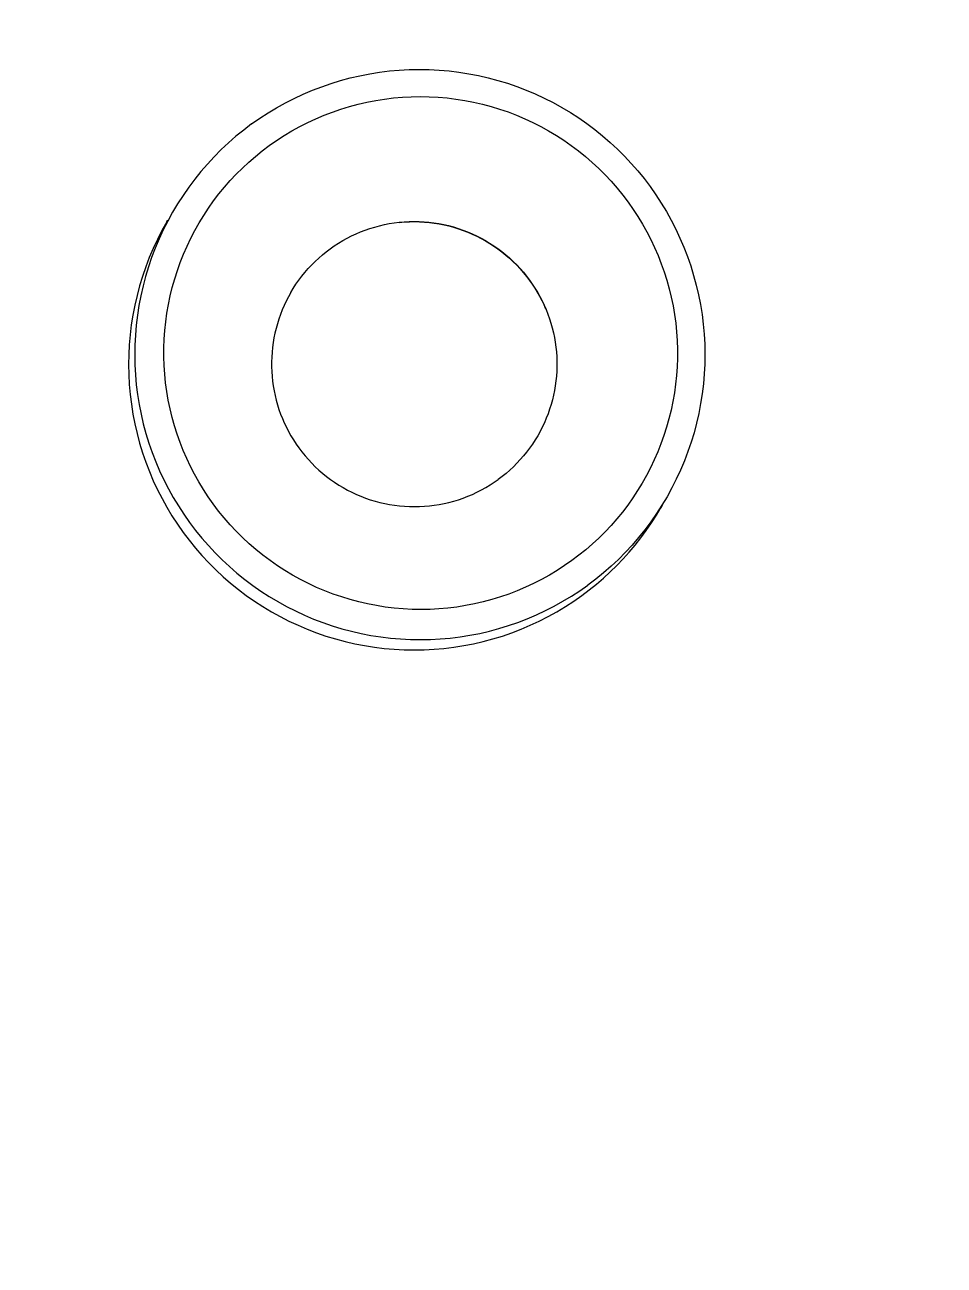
# Model space of a CAD drawing. Header units: inches. Extents: x 214 to 477, y -11 to 187.
# Drawn here: x 257.038 to 257.672, y 109.488 to 110.343 of the extents above; entities that cross this region are included whole.
import ezdxf

# ---------------------------------------------------------------- set-up
doc = ezdxf.new("R2010")
doc.units = ezdxf.units.IN
doc.layers.add('ZANO_R', color=7, linetype='Continuous', lineweight=0)
doc.layers.add('ZANO_W', color=1, linetype='Continuous', lineweight=0)
doc.styles.get("Standard").update_dxf_attribs({"font": 'arial.ttf'})
doc.dimstyles.new('amerykanie', dxfattribs={"dimtxt": 50, "dimasz": 50, "dimexe": 0.5, "dimexo": 0.5, "dimgap": 1, "dimtad": 1, "dimdec": 0, "dimzin": 0, "dimlunit": 5, "dimtxsty": 'Standard', "dimcen": 0.09, "dimclrd": 1, "dimclre": 1, "dimclrt": 1, "dimazin": 0, "dimtfac": 1, "dimtdec": 0, "dimtmove": 0, "dimatfit": 3, "dimfxl": 1, "dimtzin": 0, "dimarcsym": 1})

# ---------------------------------------------------------------- blocks, each defined once
blk = doc.blocks.new('*D356')
at = {"layer": 'ZANO_W', "color": 1, "lineweight": -2}
for p, q in [((257.80613, 121.28309), (221.28652, 121.28309)), ((221.78652, 120.28309), (221.78652, 73.70922)), ((255.2916, 72.70922), (221.28652, 72.70922))]:
    blk.add_line(p, q, dxfattribs=at)
at = {"layer": 'ZANO_W', "color": 1}
for points in [[(221.95318, 120.28309), (221.61985, 120.28309), (221.78652, 121.28309)], [(221.61985, 73.70922), (221.95318, 73.70922), (221.78652, 72.70922)]]:
    blk.add_solid(points, dxfattribs=at)
at = {"layer": 'ZANO_W', "color": 1, "insert": (220.0262, 96.99615), "char_height": 2.4375, "attachment_point": 5, "rotation": 90}
blk.add_mtext('48 9/16', dxfattribs=at)

msp = doc.modelspace()

# ---------------------------------------------------------------- linework, layer by layer
at = {"layer": 'ZANO_R'}
for p, q in [((257.29637, 110.31191), (257.30323, 110.31227)), ((257.30323, 110.31227), (257.31009, 110.3124)), ((257.31009, 110.3124), (257.31695, 110.31229)), ((257.31695, 110.31229), (257.32381, 110.31194)), ((257.24933, 110.30272), (257.25589, 110.30473)), ((257.25589, 110.30473), (257.26252, 110.30651)), ((257.26252, 110.30651), (257.26921, 110.30806)), ((257.26921, 110.30806), (257.27595, 110.30938)), ((257.27595, 110.30938), (257.28272, 110.31046)), ((257.28272, 110.31046), (257.28954, 110.3113)), ((257.28954, 110.3113), (257.29637, 110.31191)), ((257.32381, 110.31194), (257.33064, 110.31134)), ((257.33064, 110.31134), (257.33746, 110.31052)), ((257.33746, 110.31052), (257.34424, 110.30945)), ((257.34424, 110.30945), (257.35098, 110.30815)), ((257.35098, 110.30815), (257.35767, 110.30661)), ((257.35767, 110.30661), (257.3643, 110.30485)), ((257.3643, 110.30485), (257.37087, 110.30285)), ((257.2239, 110.29242), (257.23012, 110.29532)), ((257.23012, 110.29532), (257.23644, 110.29801)), ((257.23644, 110.29801), (257.24284, 110.30048)), ((257.24284, 110.30048), (257.24933, 110.30272)), ((257.37087, 110.30285), (257.37736, 110.30062)), ((257.37736, 110.30062), (257.38377, 110.29817)), ((257.38377, 110.29817), (257.39009, 110.2955)), ((257.39009, 110.2955), (257.39632, 110.29261)), ((257.21179, 110.28597), (257.21779, 110.2893)), ((257.21779, 110.2893), (257.2239, 110.29242)), ((257.2561, 110.28501), (257.26201, 110.28682)), ((257.26201, 110.28682), (257.26798, 110.28842)), ((257.26798, 110.28842), (257.274, 110.28981)), ((257.274, 110.28981), (257.28007, 110.29099)), ((257.28007, 110.29099), (257.28617, 110.29196)), ((257.28617, 110.29196), (257.29231, 110.29271)), ((257.29231, 110.29271), (257.29846, 110.29325)), ((257.29846, 110.29325), (257.30464, 110.29358)), ((257.30464, 110.29358), (257.31082, 110.29369)), ((257.31082, 110.29369), (257.317, 110.29358)), ((257.317, 110.29358), (257.32317, 110.29326)), ((257.32317, 110.29326), (257.32933, 110.29273)), ((257.32933, 110.29273), (257.33546, 110.29198)), ((257.33546, 110.29198), (257.34157, 110.29101)), ((257.34157, 110.29101), (257.34763, 110.28984)), ((257.34763, 110.28984), (257.35366, 110.28845)), ((257.35366, 110.28845), (257.35963, 110.28685)), ((257.35963, 110.28685), (257.36554, 110.28505)), ((257.39632, 110.29261), (257.40244, 110.2895)), ((257.40244, 110.2895), (257.40844, 110.28618)), ((257.19454, 110.27475), (257.20016, 110.27869)), ((257.20016, 110.27869), (257.20591, 110.28243)), ((257.20591, 110.28243), (257.21179, 110.28597)), ((257.23319, 110.27576), (257.23879, 110.27837)), ((257.23879, 110.27837), (257.24448, 110.28079)), ((257.24448, 110.28079), (257.25025, 110.283)), ((257.25025, 110.283), (257.2561, 110.28501)), ((257.36554, 110.28505), (257.37139, 110.28304)), ((257.37139, 110.28304), (257.37716, 110.28083)), ((257.37716, 110.28083), (257.38285, 110.27842)), ((257.38285, 110.27842), (257.38845, 110.27582)), ((257.40844, 110.28618), (257.41433, 110.28265)), ((257.41433, 110.28265), (257.42009, 110.27893)), ((257.42009, 110.27893), (257.42572, 110.275)), ((257.18907, 110.2706), (257.18375, 110.26626)), ((257.19454, 110.27475), (257.18907, 110.2706)), ((257.21698, 110.26678), (257.22227, 110.26996)), ((257.22227, 110.26996), (257.22768, 110.27296)), ((257.22768, 110.27296), (257.23319, 110.27576)), ((257.38845, 110.27582), (257.39396, 110.27302)), ((257.39396, 110.27302), (257.39937, 110.27002)), ((257.39937, 110.27002), (257.40467, 110.26685)), ((257.42572, 110.275), (257.43121, 110.27088)), ((257.43121, 110.27088), (257.43655, 110.26656)), ((257.17858, 110.26174), (257.17357, 110.25705)), ((257.18375, 110.26626), (257.17858, 110.26174)), ((257.20673, 110.25987), (257.21179, 110.26342)), ((257.21179, 110.26342), (257.21698, 110.26678)), ((257.40467, 110.26685), (257.40986, 110.26348)), ((257.40986, 110.26348), (257.41493, 110.25995)), ((257.43655, 110.26656), (257.44174, 110.26207)), ((257.44174, 110.26207), (257.44677, 110.2574)), ((257.17357, 110.25705), (257.16873, 110.25218)), ((257.19264, 110.24847), (257.19721, 110.25243)), ((257.19721, 110.25243), (257.2019, 110.25623)), ((257.2019, 110.25623), (257.20673, 110.25987)), ((257.41493, 110.25995), (257.41987, 110.25623)), ((257.41987, 110.25623), (257.42468, 110.25235)), ((257.42468, 110.25235), (257.42935, 110.2483)), ((257.44677, 110.2574), (257.45163, 110.25255)), ((257.45163, 110.25255), (257.45632, 110.24754)), ((257.16407, 110.24715), (257.15958, 110.24195)), ((257.16873, 110.25218), (257.16407, 110.24715)), ((257.18394, 110.2401), (257.18822, 110.24436)), ((257.18822, 110.24436), (257.19264, 110.24847)), ((257.42935, 110.2483), (257.43387, 110.24409)), ((257.43387, 110.24409), (257.43825, 110.23972)), ((257.45632, 110.24754), (257.46083, 110.24237)), ((257.15527, 110.23661), (257.15116, 110.23111)), ((257.15958, 110.24195), (257.15527, 110.23661)), ((257.17582, 110.23115), (257.1798, 110.23569)), ((257.1798, 110.23569), (257.18394, 110.2401)), ((257.43825, 110.23972), (257.44247, 110.23521)), ((257.44247, 110.23521), (257.44653, 110.23055)), ((257.46083, 110.24237), (257.46516, 110.23704)), ((257.46516, 110.23704), (257.4693, 110.23157)), ((257.15116, 110.23111), (257.14724, 110.22548)), ((257.172, 110.22647), (257.17582, 110.23115)), ((257.44653, 110.23055), (257.45043, 110.22575)), ((257.4693, 110.23157), (257.47325, 110.22595)), ((257.14352, 110.21971), (257.14, 110.21382)), ((257.14724, 110.22548), (257.14352, 110.21971)), ((257.16484, 110.21674), (257.16834, 110.22167)), ((257.16834, 110.22167), (257.172, 110.22647)), ((257.45043, 110.22575), (257.45416, 110.22082)), ((257.45416, 110.22082), (257.45764, 110.21588)), ((257.47325, 110.22595), (257.477, 110.2202)), ((257.477, 110.2202), (257.48054, 110.21433)), ((257.14, 110.21382), (257.13669, 110.20781)), ((257.15837, 110.20654), (257.16152, 110.21169)), ((257.16152, 110.21169), (257.16484, 110.21674)), ((257.45764, 110.21588), (257.46095, 110.21083)), ((257.46095, 110.21083), (257.46408, 110.20566)), ((257.48054, 110.21433), (257.48388, 110.20833)), ((257.13267, 110.20123), (257.12956, 110.1951)), ((257.13359, 110.20169), (257.1307, 110.19546)), ((257.136, 110.20724), (257.13267, 110.20123)), ((257.13669, 110.20781), (257.13359, 110.20169)), ((257.136, 110.20724), (257.13665, 110.20835)), ((257.1526, 110.19592), (257.15539, 110.20128)), ((257.15539, 110.20128), (257.15837, 110.20654)), ((257.26971, 110.20033), (257.27291, 110.20156)), ((257.27291, 110.20156), (257.27616, 110.20268)), ((257.27616, 110.20268), (257.27944, 110.20368)), ((257.27944, 110.20368), (257.28275, 110.20457)), ((257.28275, 110.20457), (257.2861, 110.20535)), ((257.2861, 110.20535), (257.28947, 110.20601)), ((257.28947, 110.20601), (257.29286, 110.20655)), ((257.29286, 110.20655), (257.29626, 110.20697)), ((257.29626, 110.20697), (257.29968, 110.20727)), ((257.29659, 110.20689), (257.3, 110.20717)), ((257.29968, 110.20727), (257.30311, 110.20745)), ((257.3, 110.20717), (257.30342, 110.20733)), ((257.30311, 110.20745), (257.30654, 110.20752)), ((257.30342, 110.20733), (257.30684, 110.20738)), ((257.30654, 110.20752), (257.30997, 110.20746)), ((257.30684, 110.20738), (257.31026, 110.20731)), ((257.30997, 110.20746), (257.3134, 110.20729)), ((257.31026, 110.20731), (257.31367, 110.20712)), ((257.3134, 110.20729), (257.31682, 110.20699)), ((257.31367, 110.20712), (257.31708, 110.20681)), ((257.31682, 110.20699), (257.32023, 110.20658)), ((257.31708, 110.20681), (257.32048, 110.20638)), ((257.32023, 110.20658), (257.32362, 110.20604)), ((257.32048, 110.20638), (257.32385, 110.20584)), ((257.32362, 110.20604), (257.32699, 110.20539)), ((257.32385, 110.20584), (257.32721, 110.20518)), ((257.32699, 110.20539), (257.33034, 110.20462)), ((257.32721, 110.20518), (257.33054, 110.2044)), ((257.33034, 110.20462), (257.33365, 110.20374)), ((257.33054, 110.2044), (257.33384, 110.20351)), ((257.33365, 110.20374), (257.33694, 110.20274)), ((257.33384, 110.20351), (257.33711, 110.2025)), ((257.33694, 110.20274), (257.34018, 110.20163)), ((257.33711, 110.2025), (257.34034, 110.20138)), ((257.34018, 110.20163), (257.34339, 110.2004)), ((257.34034, 110.20138), (257.34354, 110.20015)), ((257.46408, 110.20566), (257.46704, 110.20039)), ((257.48388, 110.20833), (257.48701, 110.20222)), ((257.48701, 110.20222), (257.48992, 110.19601)), ((257.12956, 110.1951), (257.12665, 110.18887)), ((257.1307, 110.19546), (257.12804, 110.18913)), ((257.15, 110.19047), (257.1526, 110.19592)), ((257.25156, 110.19066), (257.25444, 110.19253)), ((257.25444, 110.19253), (257.25738, 110.1943)), ((257.25738, 110.1943), (257.26038, 110.19597)), ((257.26038, 110.19597), (257.26344, 110.19753)), ((257.26344, 110.19753), (257.26655, 110.19898)), ((257.26655, 110.19898), (257.26971, 110.20033)), ((257.34339, 110.2004), (257.34655, 110.19906)), ((257.34354, 110.20015), (257.34668, 110.19881)), ((257.34655, 110.19906), (257.34966, 110.19762)), ((257.34668, 110.19881), (257.34978, 110.19736)), ((257.34966, 110.19762), (257.35272, 110.19606)), ((257.34978, 110.19736), (257.35283, 110.19581)), ((257.35272, 110.19606), (257.35573, 110.1944)), ((257.35283, 110.19581), (257.35582, 110.19415)), ((257.35573, 110.1944), (257.35867, 110.19264)), ((257.35582, 110.19415), (257.35875, 110.19238)), ((257.35867, 110.19264), (257.36156, 110.19077)), ((257.46704, 110.20039), (257.46981, 110.19503)), ((257.46981, 110.19503), (257.4724, 110.18957)), ((257.48992, 110.19601), (257.49262, 110.18969)), ((257.12665, 110.18887), (257.12397, 110.18255)), ((257.12804, 110.18913), (257.12559, 110.18272)), ((257.14535, 110.17932), (257.14758, 110.18493)), ((257.14758, 110.18493), (257.15, 110.19047)), ((257.24078, 110.18224), (257.24336, 110.18448)), ((257.24336, 110.18448), (257.24602, 110.18663)), ((257.24602, 110.18663), (257.24875, 110.18869)), ((257.24875, 110.18869), (257.25156, 110.19066)), ((257.35875, 110.19238), (257.36162, 110.19052)), ((257.36156, 110.19077), (257.36437, 110.18881)), ((257.36162, 110.19052), (257.36442, 110.18856)), ((257.36437, 110.18881), (257.36712, 110.18675)), ((257.36442, 110.18856), (257.36715, 110.1865)), ((257.36712, 110.18675), (257.36979, 110.18459)), ((257.36715, 110.1865), (257.36981, 110.18435)), ((257.36979, 110.18459), (257.37238, 110.18234)), ((257.36981, 110.18435), (257.37239, 110.1821)), ((257.4724, 110.18957), (257.4748, 110.18403)), ((257.4748, 110.18403), (257.47701, 110.1784)), ((257.49262, 110.18969), (257.49509, 110.18329)), ((257.12151, 110.17613), (257.11928, 110.16963)), ((257.12338, 110.17622), (257.12139, 110.16965)), ((257.12397, 110.18255), (257.12151, 110.17613)), ((257.12559, 110.18272), (257.12338, 110.17622)), ((257.14332, 110.17363), (257.14535, 110.17932)), ((257.23353, 110.17499), (257.23586, 110.17749)), ((257.23586, 110.17749), (257.23828, 110.17991)), ((257.23828, 110.17991), (257.24078, 110.18224)), ((257.37238, 110.18234), (257.3749, 110.18001)), ((257.37239, 110.1821), (257.3749, 110.17977)), ((257.3749, 110.18001), (257.37733, 110.17758)), ((257.3749, 110.17977), (257.37732, 110.17736)), ((257.37732, 110.17736), (257.37965, 110.17486)), ((257.37733, 110.17758), (257.37967, 110.17508)), ((257.47701, 110.1784), (257.47903, 110.17271)), ((257.49509, 110.18329), (257.49734, 110.17681)), ((257.49734, 110.17681), (257.49936, 110.17025)), ((257.11928, 110.16963), (257.11727, 110.16306)), ((257.12139, 110.16965), (257.11963, 110.16302)), ((257.13984, 110.16206), (257.14148, 110.16787)), ((257.14148, 110.16787), (257.14332, 110.17363)), ((257.22511, 110.16422), (257.22707, 110.16702)), ((257.22707, 110.16702), (257.22913, 110.16975)), ((257.22913, 110.16975), (257.23129, 110.17241)), ((257.23129, 110.17241), (257.23353, 110.17499)), ((257.37965, 110.17486), (257.3819, 110.17228)), ((257.37967, 110.17508), (257.38193, 110.17249)), ((257.3819, 110.17228), (257.38406, 110.16962)), ((257.38193, 110.17249), (257.38409, 110.16983)), ((257.38406, 110.16962), (257.38612, 110.1669)), ((257.38409, 110.16983), (257.38616, 110.16709)), ((257.38612, 110.1669), (257.38799, 110.16425)), ((257.38616, 110.16709), (257.38809, 110.16436)), ((257.47903, 110.17271), (257.48085, 110.16695)), ((257.48085, 110.16695), (257.48248, 110.16113)), ((257.49936, 110.17025), (257.50115, 110.16362)), ((257.11727, 110.16306), (257.1155, 110.15642)), ((257.11963, 110.16302), (257.1181, 110.15633)), ((257.1384, 110.15619), (257.13984, 110.16206)), ((257.22148, 110.15843), (257.21985, 110.15551)), ((257.22148, 110.15843), (257.22324, 110.16136)), ((257.22324, 110.16136), (257.22511, 110.16422)), ((257.38799, 110.16425), (257.38976, 110.16154)), ((257.38809, 110.16436), (257.38992, 110.16156)), ((257.38976, 110.16154), (257.39145, 110.15877)), ((257.38992, 110.16156), (257.39165, 110.1587)), ((257.39145, 110.15877), (257.39305, 110.15595)), ((257.39165, 110.1587), (257.39329, 110.15578)), ((257.48248, 110.16113), (257.4839, 110.15526)), ((257.50115, 110.16362), (257.50271, 110.15694)), ((257.11395, 110.14973), (257.11264, 110.14298)), ((257.1155, 110.15642), (257.11395, 110.14973)), ((257.1181, 110.15633), (257.11681, 110.14959)), ((257.13612, 110.14433), (257.13716, 110.15028)), ((257.13716, 110.15028), (257.1384, 110.15619)), ((257.21833, 110.15254), (257.21691, 110.14952)), ((257.21985, 110.15551), (257.21833, 110.15254)), ((257.39305, 110.15595), (257.39455, 110.15308)), ((257.39329, 110.15578), (257.39483, 110.15281)), ((257.39455, 110.15308), (257.39596, 110.15016)), ((257.39483, 110.15281), (257.39626, 110.14979)), ((257.39596, 110.15016), (257.39727, 110.1472)), ((257.39626, 110.14979), (257.39759, 110.14672)), ((257.4839, 110.15526), (257.48512, 110.14934)), ((257.50271, 110.15694), (257.50403, 110.1502)), ((257.50403, 110.1502), (257.50512, 110.14342)), ((257.11264, 110.14298), (257.11157, 110.13619)), ((257.11575, 110.14281), (257.11493, 110.13599)), ((257.11681, 110.14959), (257.11575, 110.14281)), ((257.13529, 110.13834), (257.13612, 110.14433)), ((257.21438, 110.14335), (257.21327, 110.1402)), ((257.21559, 110.14646), (257.21438, 110.14335)), ((257.21691, 110.14952), (257.21559, 110.14646)), ((257.39759, 110.14672), (257.39882, 110.14361)), ((257.39882, 110.14361), (257.39994, 110.14046)), ((257.48512, 110.14934), (257.48614, 110.14339)), ((257.48614, 110.14339), (257.48696, 110.1374)), ((257.50512, 110.14342), (257.50597, 110.13661)), ((257.11157, 110.13619), (257.11074, 110.12937)), ((257.11493, 110.13599), (257.11435, 110.12915)), ((257.13466, 110.13233), (257.13529, 110.13834)), ((257.21139, 110.13379), (257.21061, 110.13055)), ((257.21227, 110.13701), (257.21139, 110.13379)), ((257.21327, 110.1402), (257.21227, 110.13701)), ((257.39994, 110.14046), (257.40095, 110.13727)), ((257.40095, 110.13727), (257.40185, 110.13405)), ((257.40185, 110.13405), (257.40264, 110.1308)), ((257.48696, 110.1374), (257.48757, 110.13139)), ((257.50597, 110.13661), (257.50659, 110.12978)), ((257.11074, 110.12937), (257.11014, 110.12253)), ((257.11435, 110.12915), (257.114, 110.1223)), ((257.13403, 110.12027), (257.13424, 110.12631)), ((257.13424, 110.12631), (257.13466, 110.13233)), ((257.20938, 110.12399), (257.20893, 110.12068)), ((257.20994, 110.12728), (257.20938, 110.12399)), ((257.21061, 110.13055), (257.20994, 110.12728)), ((257.40264, 110.1308), (257.40333, 110.12753)), ((257.40333, 110.12753), (257.4039, 110.12423)), ((257.4039, 110.12423), (257.40435, 110.12092)), ((257.48757, 110.13139), (257.48797, 110.12536)), ((257.48797, 110.12536), (257.48817, 110.11932)), ((257.50659, 110.12978), (257.50696, 110.12292)), ((257.10978, 110.11566), (257.10967, 110.10879)), ((257.11014, 110.12253), (257.10978, 110.11566)), ((257.114, 110.1223), (257.1139, 110.11543)), ((257.1139, 110.11543), (257.11404, 110.10857)), ((257.13402, 110.11423), (257.13403, 110.12027)), ((257.2086, 110.11736), (257.20838, 110.11403)), ((257.20893, 110.12068), (257.2086, 110.11736)), ((257.40435, 110.12092), (257.4047, 110.1176)), ((257.4047, 110.1176), (257.40493, 110.11426)), ((257.48817, 110.11932), (257.48816, 110.11328)), ((257.50696, 110.12292), (257.5071, 110.11606)), ((257.5071, 110.11606), (257.50699, 110.1092)), ((257.10967, 110.10879), (257.10979, 110.10192)), ((257.11404, 110.10857), (257.11441, 110.10172)), ((257.13422, 110.10819), (257.13402, 110.11423)), ((257.13462, 110.10216), (257.13422, 110.10819)), ((257.20838, 110.11403), (257.20827, 110.11069)), ((257.20827, 110.11069), (257.20828, 110.10735)), ((257.20828, 110.10735), (257.2084, 110.10401)), ((257.40493, 110.11426), (257.40505, 110.11092)), ((257.40506, 110.10757), (257.40495, 110.10423)), ((257.40505, 110.11092), (257.40506, 110.10757)), ((257.48794, 110.10724), (257.48752, 110.10122)), ((257.48816, 110.11328), (257.48794, 110.10724)), ((257.50699, 110.1092), (257.50665, 110.10234)), ((257.10979, 110.10192), (257.11015, 110.09506)), ((257.11441, 110.10172), (257.11502, 110.09488)), ((257.13523, 110.09615), (257.13462, 110.10216)), ((257.2084, 110.10401), (257.20863, 110.10068)), ((257.20863, 110.10068), (257.20898, 110.09736)), ((257.40473, 110.10089), (257.40439, 110.09757)), ((257.40495, 110.10423), (257.40473, 110.10089)), ((257.48752, 110.10122), (257.48689, 110.09521)), ((257.50665, 110.10234), (257.50607, 110.0955)), ((257.11015, 110.09506), (257.11075, 110.08822)), ((257.11502, 110.09488), (257.11588, 110.08807)), ((257.13604, 110.09016), (257.13523, 110.09615)), ((257.13706, 110.08421), (257.13604, 110.09016)), ((257.20898, 110.09736), (257.20944, 110.09406)), ((257.20944, 110.09406), (257.21001, 110.09077)), ((257.21001, 110.09077), (257.21069, 110.0875)), ((257.40338, 110.09096), (257.40271, 110.08768)), ((257.40394, 110.09425), (257.40338, 110.09096)), ((257.40439, 110.09757), (257.40394, 110.09425)), ((257.48689, 110.09521), (257.48606, 110.08922)), ((257.50607, 110.0955), (257.50525, 110.08869)), ((257.11075, 110.08822), (257.11159, 110.0814)), ((257.11159, 110.0814), (257.11267, 110.07461)), ((257.11588, 110.08807), (257.11696, 110.08129)), ((257.11696, 110.08129), (257.11829, 110.07456)), ((257.13829, 110.07829), (257.13706, 110.08421)), ((257.21069, 110.0875), (257.21149, 110.08426)), ((257.21149, 110.08426), (257.21239, 110.08105)), ((257.40104, 110.08121), (257.40003, 110.07802)), ((257.40193, 110.08443), (257.40104, 110.08121)), ((257.40271, 110.08768), (257.40193, 110.08443)), ((257.48502, 110.08327), (257.48379, 110.07736)), ((257.48606, 110.08922), (257.48502, 110.08327)), ((257.50419, 110.08191), (257.5029, 110.07517)), ((257.50525, 110.08869), (257.50419, 110.08191)), ((257.11267, 110.07461), (257.11398, 110.06786)), ((257.11829, 110.07456), (257.11985, 110.06788)), ((257.13971, 110.07242), (257.13829, 110.07829)), ((257.21239, 110.08105), (257.2134, 110.07786)), ((257.2134, 110.07786), (257.21452, 110.07472)), ((257.21452, 110.07472), (257.21575, 110.07161)), ((257.39892, 110.07486), (257.39771, 110.07175)), ((257.40003, 110.07802), (257.39892, 110.07486)), ((257.48379, 110.07736), (257.48234, 110.07149)), ((257.5029, 110.07517), (257.50137, 110.06848)), ((257.11398, 110.06786), (257.11553, 110.06117)), ((257.11985, 110.06788), (257.12164, 110.06125)), ((257.14133, 110.0666), (257.13971, 110.07242)), ((257.14315, 110.06084), (257.14133, 110.0666)), ((257.21575, 110.07161), (257.21708, 110.06855)), ((257.21708, 110.06855), (257.21851, 110.06554)), ((257.21851, 110.06554), (257.22004, 110.06257)), ((257.39496, 110.06565), (257.39343, 110.06267)), ((257.39639, 110.06867), (257.39496, 110.06565)), ((257.39771, 110.07175), (257.39639, 110.06867)), ((257.4807, 110.06568), (257.47887, 110.05992)), ((257.48234, 110.07149), (257.4807, 110.06568)), ((257.50137, 110.06848), (257.49961, 110.06184)), ((257.11553, 110.06117), (257.11731, 110.05453)), ((257.12164, 110.06125), (257.12366, 110.05469)), ((257.14517, 110.05515), (257.14315, 110.06084)), ((257.22004, 110.06257), (257.22168, 110.05966)), ((257.22168, 110.05966), (257.22341, 110.05681)), ((257.22341, 110.05681), (257.22524, 110.05402)), ((257.39005, 110.05683), (257.38819, 110.05398)), ((257.39181, 110.05975), (257.39005, 110.05683)), ((257.39343, 110.06267), (257.39181, 110.05975)), ((257.47887, 110.05992), (257.47683, 110.05423)), ((257.49961, 110.06184), (257.49762, 110.05527)), ((257.11731, 110.05453), (257.11932, 110.04796)), ((257.11932, 110.04796), (257.12156, 110.04147)), ((257.12366, 110.05469), (257.12591, 110.0482)), ((257.12591, 110.0482), (257.12838, 110.0418)), ((257.14738, 110.04952), (257.14517, 110.05515)), ((257.14978, 110.04398), (257.14738, 110.04952)), ((257.22524, 110.05402), (257.22716, 110.05129)), ((257.22716, 110.05129), (257.22923, 110.04855)), ((257.22923, 110.04855), (257.2314, 110.04588)), ((257.38418, 110.04847), (257.38203, 110.04582)), ((257.38623, 110.05119), (257.38418, 110.04847)), ((257.38819, 110.05398), (257.38623, 110.05119)), ((257.4746, 110.04862), (257.47219, 110.04308)), ((257.47683, 110.05423), (257.4746, 110.04862)), ((257.4954, 110.04878), (257.49296, 110.04236)), ((257.49762, 110.05527), (257.4954, 110.04878)), ((257.12156, 110.04147), (257.12402, 110.03505)), ((257.12838, 110.0418), (257.13107, 110.03549)), ((257.15237, 110.03852), (257.14978, 110.04398)), ((257.15515, 110.03315), (257.15237, 110.03852)), ((257.2314, 110.04588), (257.23365, 110.0433)), ((257.23365, 110.0433), (257.236, 110.04079)), ((257.236, 110.04079), (257.23843, 110.03836)), ((257.37747, 110.04076), (257.37506, 110.03835)), ((257.37979, 110.04325), (257.37747, 110.04076)), ((257.38203, 110.04582), (257.37979, 110.04325)), ((257.47219, 110.04308), (257.46958, 110.03763)), ((257.49296, 110.04236), (257.49029, 110.03604)), ((257.12402, 110.03505), (257.12671, 110.02873)), ((257.13107, 110.03549), (257.13399, 110.02927)), ((257.1581, 110.02789), (257.15515, 110.03315)), ((257.23843, 110.03836), (257.24094, 110.03602)), ((257.24094, 110.03602), (257.24354, 110.03377)), ((257.24354, 110.03377), (257.24621, 110.03162)), ((257.24621, 110.03162), (257.24896, 110.02955)), ((257.36734, 110.03164), (257.36462, 110.02959)), ((257.36999, 110.03379), (257.36734, 110.03164)), ((257.37256, 110.03603), (257.36999, 110.03379)), ((257.37506, 110.03835), (257.37256, 110.03603)), ((257.46679, 110.03227), (257.46382, 110.02701)), ((257.46958, 110.03763), (257.46679, 110.03227)), ((257.49029, 110.03604), (257.48741, 110.02981)), ((257.12671, 110.02873), (257.12962, 110.0225)), ((257.12962, 110.0225), (257.13274, 110.01638)), ((257.13399, 110.02927), (257.13711, 110.02317)), ((257.13711, 110.02317), (257.14045, 110.01717)), ((257.16124, 110.02272), (257.1581, 110.02789)), ((257.16455, 110.01767), (257.16124, 110.02272)), ((257.24896, 110.02955), (257.25177, 110.02759)), ((257.25177, 110.02759), (257.25465, 110.02572)), ((257.25465, 110.02572), (257.2576, 110.02395)), ((257.2576, 110.02395), (257.2606, 110.02229)), ((257.2606, 110.02229), (257.26366, 110.02074)), ((257.34992, 110.02077), (257.35298, 110.02232)), ((257.35298, 110.02232), (257.35599, 110.02399)), ((257.35599, 110.02399), (257.35893, 110.02576)), ((257.35893, 110.02576), (257.36181, 110.02762)), ((257.36181, 110.02762), (257.36462, 110.02959)), ((257.46067, 110.02186), (257.45734, 110.01681)), ((257.46382, 110.02701), (257.46067, 110.02186)), ((257.48431, 110.02369), (257.481, 110.01767)), ((257.48741, 110.02981), (257.48431, 110.02369)), ((257.13274, 110.01638), (257.13607, 110.01037)), ((257.14045, 110.01717), (257.144, 110.01129)), ((257.16803, 110.01273), (257.16455, 110.01767)), ((257.26366, 110.02074), (257.26678, 110.01929)), ((257.26678, 110.01929), (257.26994, 110.01795)), ((257.26994, 110.01795), (257.27314, 110.01672)), ((257.27314, 110.01672), (257.27639, 110.0156)), ((257.27639, 110.0156), (257.27968, 110.0146)), ((257.27968, 110.0146), (257.28299, 110.01372)), ((257.28299, 110.01372), (257.28634, 110.01295)), ((257.28634, 110.01295), (257.28971, 110.01229)), ((257.32388, 110.0123), (257.32725, 110.01296)), ((257.32725, 110.01296), (257.33059, 110.01373)), ((257.33059, 110.01373), (257.33391, 110.01462)), ((257.33391, 110.01462), (257.3372, 110.01563)), ((257.3372, 110.01563), (257.34044, 110.01674)), ((257.34044, 110.01674), (257.34365, 110.01797)), ((257.34365, 110.01797), (257.34681, 110.01931)), ((257.34681, 110.01931), (257.34992, 110.02077)), ((257.45734, 110.01681), (257.45385, 110.01188)), ((257.481, 110.01767), (257.47748, 110.01178)), ((257.13607, 110.01037), (257.13961, 110.00448)), ((257.13961, 110.00448), (257.14336, 109.99872)), ((257.144, 110.01129), (257.14775, 110.00554)), ((257.14775, 110.00554), (257.15169, 109.99993)), ((257.17176, 110.0078), (257.16803, 110.01273)), ((257.17565, 110.003), (257.17176, 110.0078)), ((257.28971, 110.01229), (257.2931, 110.01176)), ((257.2931, 110.01176), (257.29651, 110.01134)), ((257.29651, 110.01134), (257.29993, 110.01104)), ((257.29993, 110.01104), (257.30336, 110.01086)), ((257.30336, 110.01086), (257.3068, 110.01081)), ((257.3068, 110.01081), (257.31023, 110.01087)), ((257.31023, 110.01087), (257.31366, 110.01105)), ((257.31366, 110.01105), (257.31708, 110.01135)), ((257.31708, 110.01135), (257.32049, 110.01177)), ((257.32049, 110.01177), (257.32388, 110.0123)), ((257.45019, 110.00708), (257.44636, 110.0024)), ((257.45385, 110.01188), (257.45019, 110.00708)), ((257.47376, 110.00601), (257.46984, 110.00038)), ((257.47029, 109.99962), (257.47371, 110.00495)), ((257.47371, 110.00495), (257.47696, 110.01039)), ((257.47748, 110.01178), (257.47376, 110.00601)), ((257.47771, 110.01169), (257.47667, 110.00988)), ((257.14336, 109.99872), (257.1473, 109.99309)), ((257.15169, 109.99993), (257.15584, 109.99445)), ((257.17971, 109.99834), (257.17565, 110.003)), ((257.18394, 109.99383), (257.17971, 109.99834)), ((257.44238, 109.99785), (257.43825, 109.99345)), ((257.44636, 110.0024), (257.44238, 109.99785)), ((257.46984, 110.00038), (257.46572, 109.99489)), ((257.4667, 109.9944), (257.47029, 109.99962)), ((257.1473, 109.99309), (257.15143, 109.9876)), ((257.15143, 109.9876), (257.15576, 109.98226)), ((257.15584, 109.99445), (257.16016, 109.98913)), ((257.16016, 109.98913), (257.16468, 109.98395)), ((257.18831, 109.98946), (257.18394, 109.99383)), ((257.19284, 109.98525), (257.18831, 109.98946)), ((257.43397, 109.98919), (257.42954, 109.98507)), ((257.43825, 109.99345), (257.43397, 109.98919)), ((257.46142, 109.98954), (257.45693, 109.98435)), ((257.45901, 109.98432), (257.46294, 109.9893)), ((257.46572, 109.99489), (257.46142, 109.98954)), ((257.46294, 109.9893), (257.4667, 109.9944)), ((257.15576, 109.98226), (257.16027, 109.97708)), ((257.16468, 109.98395), (257.16937, 109.97894)), ((257.16937, 109.97894), (257.17423, 109.9741)), ((257.19751, 109.9812), (257.19284, 109.98525)), ((257.20232, 109.97732), (257.19751, 109.9812)), ((257.42498, 109.98112), (257.42028, 109.97731)), ((257.42954, 109.98507), (257.42498, 109.98112)), ((257.45226, 109.97931), (257.44742, 109.97445)), ((257.4507, 109.97476), (257.45493, 109.97947)), ((257.45693, 109.98435), (257.45226, 109.97931)), ((257.45493, 109.97947), (257.45901, 109.98432)), ((257.16027, 109.97708), (257.16496, 109.97205)), ((257.16496, 109.97205), (257.16982, 109.9672)), ((257.17423, 109.9741), (257.17926, 109.96943)), ((257.20726, 109.9736), (257.20232, 109.97732)), ((257.21232, 109.97006), (257.20726, 109.9736)), ((257.21751, 109.9667), (257.21232, 109.97006)), ((257.41039, 109.97013), (257.40521, 109.96677)), ((257.41546, 109.97368), (257.41039, 109.97013)), ((257.42028, 109.97731), (257.41546, 109.97368)), ((257.44178, 109.96575), (257.44631, 109.97018)), ((257.44742, 109.97445), (257.44242, 109.96975)), ((257.44631, 109.97018), (257.4507, 109.97476)), ((257.16982, 109.9672), (257.17484, 109.96251)), ((257.17484, 109.96251), (257.18003, 109.958)), ((257.17926, 109.96943), (257.18444, 109.96493)), ((257.18444, 109.96493), (257.18978, 109.96062)), ((257.22281, 109.96352), (257.21751, 109.9667)), ((257.22822, 109.96053), (257.22281, 109.96352)), ((257.39991, 109.96359), (257.3945, 109.96059)), ((257.40521, 109.96677), (257.39991, 109.96359)), ((257.43725, 109.96523), (257.43193, 109.9609)), ((257.4323, 109.95734), (257.43711, 109.96147)), ((257.43711, 109.96147), (257.44178, 109.96575)), ((257.44242, 109.96975), (257.43725, 109.96523)), ((257.18003, 109.958), (257.18537, 109.95368)), ((257.18537, 109.95368), (257.19086, 109.94955)), ((257.18978, 109.96062), (257.19527, 109.9565)), ((257.19527, 109.9565), (257.2009, 109.95257)), ((257.23373, 109.95773), (257.22822, 109.96053)), ((257.23933, 109.95513), (257.23373, 109.95773)), ((257.24503, 109.95271), (257.23933, 109.95513)), ((257.38339, 109.95518), (257.3777, 109.95276)), ((257.389, 109.95779), (257.38339, 109.95518)), ((257.3945, 109.96059), (257.389, 109.95779)), ((257.42084, 109.95281), (257.42646, 109.95675)), ((257.4223, 109.94956), (257.42736, 109.95337)), ((257.43193, 109.9609), (257.42646, 109.95675)), ((257.42736, 109.95337), (257.4323, 109.95734)), ((257.19086, 109.94955), (257.19649, 109.9456)), ((257.19649, 109.9456), (257.20225, 109.94186)), ((257.2009, 109.95257), (257.20666, 109.94884)), ((257.20666, 109.94884), (257.21255, 109.94531)), ((257.21255, 109.94531), (257.21856, 109.942)), ((257.2508, 109.9505), (257.24503, 109.95271)), ((257.25664, 109.9485), (257.2508, 109.9505)), ((257.26256, 109.94669), (257.25664, 109.9485)), ((257.26853, 109.9451), (257.26256, 109.94669)), ((257.27455, 109.94371), (257.26853, 109.9451)), ((257.35421, 109.94513), (257.34819, 109.94374)), ((257.36018, 109.94673), (257.35421, 109.94513)), ((257.36609, 109.94853), (257.36018, 109.94673)), ((257.37193, 109.95055), (257.36609, 109.94853)), ((257.3777, 109.95276), (257.37193, 109.95055)), ((257.4032, 109.9422), (257.40921, 109.94553)), ((257.40921, 109.94553), (257.41509, 109.94907)), ((257.4109, 109.94188), (257.41667, 109.94562)), ((257.41509, 109.94907), (257.42084, 109.95281)), ((257.41667, 109.94562), (257.4223, 109.94956)), ((257.20225, 109.94186), (257.20814, 109.93833)), ((257.20814, 109.93833), (257.21416, 109.93499)), ((257.21856, 109.942), (257.22468, 109.93889)), ((257.22468, 109.93889), (257.2309, 109.936)), ((257.2309, 109.936), (257.23723, 109.93332)), ((257.28062, 109.94254), (257.27455, 109.94371)), ((257.28672, 109.94157), (257.28062, 109.94254)), ((257.29286, 109.94082), (257.28672, 109.94157)), ((257.29902, 109.94029), (257.29286, 109.94082)), ((257.30519, 109.93996), (257.29902, 109.94029)), ((257.31137, 109.93986), (257.30519, 109.93996)), ((257.31755, 109.93997), (257.31137, 109.93986)), ((257.32372, 109.94029), (257.31755, 109.93997)), ((257.32988, 109.94083), (257.32372, 109.94029)), ((257.33601, 109.94159), (257.32988, 109.94083)), ((257.34212, 109.94256), (257.33601, 109.94159)), ((257.34819, 109.94374), (257.34212, 109.94256)), ((257.38456, 109.93348), (257.39087, 109.93617)), ((257.39087, 109.93617), (257.39709, 109.93908)), ((257.39709, 109.93908), (257.4032, 109.9422)), ((257.399, 109.93501), (257.40501, 109.93834)), ((257.40501, 109.93834), (257.4109, 109.94188)), ((257.21416, 109.93499), (257.22028, 109.93188)), ((257.22028, 109.93188), (257.22651, 109.92897)), ((257.22651, 109.92897), (257.23283, 109.92629)), ((257.23723, 109.93332), (257.24364, 109.93087)), ((257.24364, 109.93087), (257.25013, 109.92865)), ((257.25013, 109.92865), (257.2567, 109.92665)), ((257.3651, 109.92677), (257.37166, 109.92878)), ((257.37166, 109.92878), (257.37815, 109.93102)), ((257.37815, 109.93102), (257.38456, 109.93348)), ((257.38033, 109.9263), (257.38665, 109.92899)), ((257.38665, 109.92899), (257.39288, 109.93189)), ((257.39288, 109.93189), (257.399, 109.93501)), ((257.23283, 109.92629), (257.23925, 109.92383)), ((257.23925, 109.92383), (257.24575, 109.92159)), ((257.24575, 109.92159), (257.25232, 109.91958)), ((257.25232, 109.91958), (257.25895, 109.91781)), ((257.2567, 109.92665), (257.26333, 109.92488)), ((257.26333, 109.92488), (257.27002, 109.92335)), ((257.27002, 109.92335), (257.27676, 109.92204)), ((257.27676, 109.92204), (257.28354, 109.92098)), ((257.28354, 109.92098), (257.29035, 109.92015)), ((257.29035, 109.92015), (257.29719, 109.91956)), ((257.29719, 109.91956), (257.30404, 109.91921)), ((257.30404, 109.91921), (257.31091, 109.9191)), ((257.31091, 109.9191), (257.31777, 109.91922)), ((257.31777, 109.91922), (257.32462, 109.91959)), ((257.32462, 109.91959), (257.33146, 109.9202)), ((257.33146, 109.9202), (257.33827, 109.92104)), ((257.33827, 109.92104), (257.34505, 109.92212)), ((257.34505, 109.92212), (257.35179, 109.92343)), ((257.35179, 109.92343), (257.35847, 109.92499)), ((257.35421, 109.91781), (257.36085, 109.91959)), ((257.35847, 109.92499), (257.3651, 109.92677)), ((257.36085, 109.91959), (257.36742, 109.9216)), ((257.36742, 109.9216), (257.37391, 109.92384)), ((257.37391, 109.92384), (257.38033, 109.9263)), ((257.25895, 109.91781), (257.26565, 109.91626)), ((257.26565, 109.91626), (257.2724, 109.91495)), ((257.2724, 109.91495), (257.27918, 109.91388)), ((257.27918, 109.91388), (257.286, 109.91304)), ((257.286, 109.91304), (257.29285, 109.91244)), ((257.29285, 109.91244), (257.29971, 109.91208)), ((257.29971, 109.91208), (257.30658, 109.91196)), ((257.30658, 109.91196), (257.31345, 109.91208)), ((257.31345, 109.91208), (257.32031, 109.91244)), ((257.32031, 109.91244), (257.32716, 109.91304)), ((257.32716, 109.91304), (257.33398, 109.91388)), ((257.33398, 109.91388), (257.34077, 109.91496)), ((257.34077, 109.91496), (257.34751, 109.91627)), ((257.34751, 109.91627), (257.35421, 109.91781))]:
    msp.add_line(p, q, dxfattribs=at)

# ---------------------------------------------------------------- dimensions: what is measured, and where the dimension line sits
at = {"layer": 'ZANO_W'}
dim = msp.add_linear_dim(base=(221.78652, 72.70922), p1=(258.30613, 121.28309), p2=(255.7916, 72.70922), angle=90, dimstyle='amerykanie', override={"dimtxt": 2.4375, "dimasz": 1, "dimgap": 0.5, "dimdec": 4, "dimaunit": 1, "dimadec": 1, "dimtdec": 4, "dimtmove": 1, "dimfrac": 2}, dxfattribs=at)
dim.commit()
dim.dimension.update_dxf_attribs({"geometry": '*D356', "text_midpoint": (220.0262, 96.99615)})

doc.saveas('drawing.dxf')
